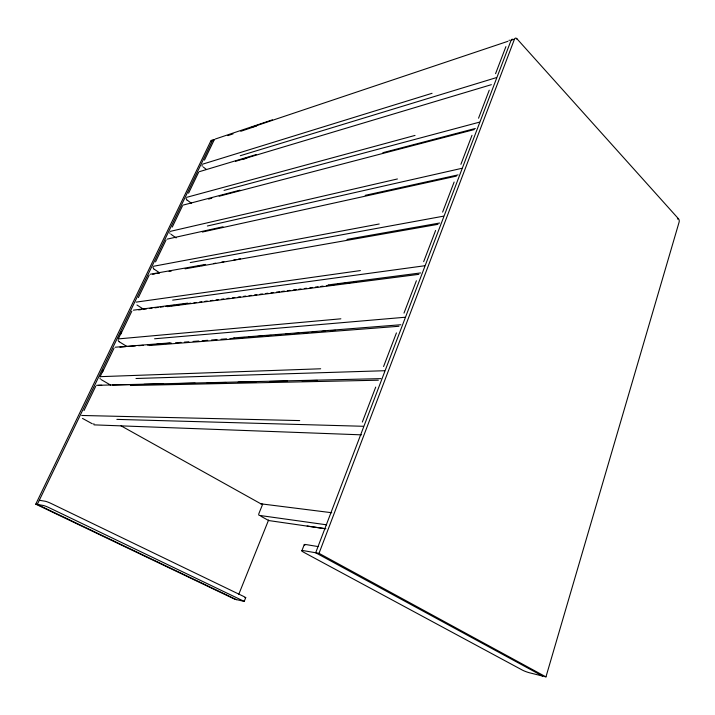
<?xml version="1.0" encoding="UTF-8"?>
<svg xmlns="http://www.w3.org/2000/svg" width="715" height="715" viewBox="0 0 715 715"><rect width="100%" height="100%" fill="white"/><g stroke="black" fill="none" stroke-linecap="round" stroke-linejoin="round"><path stroke-width="1.07" d="M202.023 165.21L202.211 166.211M186.079 198.35L186.856 200.12M152.956 267.231L153.761 269.028M545.956 676.891L679.116 222.088A2.36 1.287 84.1 0 0 678.526 218.835L516.918 38.753A2.842 1.725 76.6 0 0 514.496 39.093L319.015 553.339L303.366 550.622A6.507 1.028 21.3 0 0 303.884 552.373L522.37 670.098A5.577 0.688 19.7 0 0 529.699 672.833L545.956 676.891L319.015 553.339M513.084 39.495A2.833 1.725 76.6 0 0 511.109 40.237L315.673 552.767L542.497 676.024M362.344 422.047L375.715 387.101M383.58 366.527L396.432 332.904M404.002 313.107L416.389 280.736M423.673 261.672L435.605 230.48M442.63 212.105L454.132 182.03M460.907 164.316L471.998 135.305M478.541 118.207L489.248 90.197M495.567 73.681L505.907 46.636M301.855 550.854L304.197 544.776M213.052 140.578A2.038 1.609 69.5 0 0 210.809 140.998L35.75 504.164L234.815 599.242L244.217 601.395L245.728 597.597L244.342 596.766L50.997 503.423A4.647 0.509 22.8 0 0 45.188 501.251L39.307 500.268M238.694 594.523L268.599 520.002M262.673 504.218L258.937 513.45A1.966 1.099 -61.1 0 0 259.348 515.408L326.657 524.828M100.046 376.823L103.505 369.601M118.198 339.08L121.568 332.046M214.402 139.738A2.038 1.609 69.6 0 0 212.561 140.417L37.296 504.433L236.611 599.697M84.021 410.562L95.712 386.27M102.62 371.889L113.998 348.241M120.728 334.245L131.801 311.222M138.353 297.592L149.14 275.168M155.53 261.887L166.032 240.034M172.261 227.093L182.504 205.795M188.572 193.175L198.555 172.413M204.472 160.106L214.214 139.854M245.728 597.597L244.959 597.615M183.112 205.107L239.927 190.154M199.154 171.743L256.39 154.52M215.197 139.067L272.424 119.834M211.095 140.9L212.561 140.417M251.43 127.368L507.954 41.291M511.109 40.237L513.924 39.289M227.853 135.627L233.027 133.884M240.776 131.292L256.631 125.974M516.355 38.941L516.918 38.753M96.552 385.314L380.872 378.637M202.506 164.2L432.057 93.299M240.267 155.718L496.38 77.622M235.503 161.34L491.366 84.674M243.556 159.15L246.764 158.194M186.552 197.367L415.022 135.421M224.036 190.387L479.381 122.185M382.865 152.697L475.314 128.468M208.566 199.065L211.801 198.216M219.156 196.223L474.188 129.576M170.188 231.392L397.424 178.965M207.377 225.985L461.774 168.338M167.087 239.141L223 226.78M365.213 195.338L458.074 174.889M202.354 232.035L456.402 176.105M153.403 266.293L379.218 223.992M190.262 262.557L443.523 216.171M150.222 274.229L205.607 264.425M346.972 239.391L439.689 223.017M152.715 274.292L154.914 273.908M157.085 273.523L159.293 273.13M169.089 271.405L171.341 271.003M197.34 266.418L199.494 266.043M201.657 265.658L203.811 265.283M213.499 263.576L215.653 263.192M221.739 262.119L223.929 261.735M233.796 259.992L235.986 259.608M238.175 259.223L240.365 258.83M185.105 268.831L437.955 224.331M115.133 347.222L170.09 342.905M509 40.308L509.527 40.228M677.418 218.996L677.972 218.915M136.181 302.123L360.378 270.574M172.664 300.139L424.603 265.774M133.392 310.176L187.714 303.142M328.122 284.936L420.626 272.933M138.665 309.908L140.971 309.613M144.064 309.211L146.486 308.898M149.471 308.514L152.009 308.192M154.869 307.816L158.104 307.405M160.267 307.119L163.503 306.708M165.666 306.422L168.91 306.011M171.082 305.725L174.371 305.305M177.392 304.912L179.858 304.59M182.915 304.197L185.337 303.884M188.429 303.491L190.825 303.178M193.953 302.776L196.312 302.472M199.467 302.061L201.791 301.766M204.982 301.355L207.279 301.051M210.505 300.64L212.766 300.345M216.019 299.925L218.263 299.639M221.543 299.21L223.768 298.924M227.057 298.504L229.265 298.218M232.563 297.789L234.788 297.503M238.059 297.082L240.303 296.788M243.556 296.368L245.826 296.082M249.052 295.661L251.34 295.367M254.549 294.955L256.864 294.651M260.028 294.249L262.378 293.945M265.506 293.543L267.902 293.23M270.985 292.828L273.416 292.515M276.464 292.122L279.753 291.702M281.942 291.416L284.454 291.094M287.421 290.71L289.968 290.379M293.284 289.95L296.18 289.575M298.798 289.244L301.006 288.958M304.322 288.529L306.529 288.243M309.836 287.814L312.58 287.466M315.36 287.108L318.032 286.76M320.874 286.393L323.082 286.107M326.397 285.678L328.945 285.348M331.912 284.963L334.397 284.65M337.435 284.257L339.643 283.971M342.95 283.542L345.309 283.238M348.473 282.827L350.761 282.532M353.988 282.121L356.222 281.826M167.373 306.655L418.829 274.354M118.493 338.892L340.867 318.81M154.583 338.776L404.958 317.263M233.716 337.909L400.829 324.744M119.914 347.15L125.5 346.721M128.834 346.462L135.323 345.953M138.621 345.694L143.277 345.327M147.424 345.005L152.161 344.639M156.612 344.29L162.162 343.861M165.496 343.593L171.368 343.137M175.497 342.816L181.056 342.387M184.39 342.128L188.832 341.779M193.086 341.448L198.833 341.001M202.166 340.733L207.716 340.304M211.613 340L217.065 339.571M221.051 339.268L226.61 338.83M229.935 338.57L234.502 338.213M238.828 337.873L244.512 337.435M248.829 337.096L253.414 336.738M257.713 336.399L262.316 336.041M266.606 335.71L271.217 335.353M275.49 335.013L281.049 334.584M285.491 334.236L290.102 333.878M294.383 333.539L298.959 333.181M303.267 332.85L307.816 332.493M312.16 332.153L316.673 331.805M322.161 331.376L325.54 331.108M331.045 330.679L335.505 330.33M149.14 345.533L398.97 326.272M100.323 376.662L320.669 368.779M135.984 378.503L384.563 370.728M98.393 385.358L101.727 385.278M112.514 385.036L133.151 384.563M143.974 384.321L162.948 383.884M176.203 383.589L195.124 383.16M207.198 382.882L225.976 382.454M238.122 382.176L256.274 381.765M269.618 381.461L287.412 381.059M301.864 380.729L317.442 380.38M130.398 385.519L378.342 380.21M81.662 415.469L299.719 420.581M116.858 419.383L363.372 426.283M361.504 434.845L94.273 424.871A2.208 0.921 -59.1 0 1 93.897 423.629M121.05 425.836L260.877 503.816L331.733 512.726M307.155 526.034L325.87 528.734M268.929 520.583L325.128 528.707M318.032 546.564L305.725 544.526A6.498 1.064 21.3 0 0 304.84 545.456M35.75 504.164L43.177 505.451A4.656 0.492 22.8 0 1 48.986 507.632L244.217 601.395M82.511 418.418L92.324 423.798M260.895 516.248L268.545 520.449M101.155 379.594L110.718 385.153M119.298 341.806L126.77 346.391M136.967 305.01L143.331 309.121M154.181 269.171L159.508 272.781M170.948 234.243L176.149 237.943M187.294 200.2L191.513 203.337M203.23 167.006L206.537 169.571M119.065 341.77L118.118 340.447M99.957 378.226L100.261 378.941M169.705 232.706L169.92 233.376M261.833 503.834A1.564 1.251 -81.4 0 1 260.877 503.816"/></g></svg>
